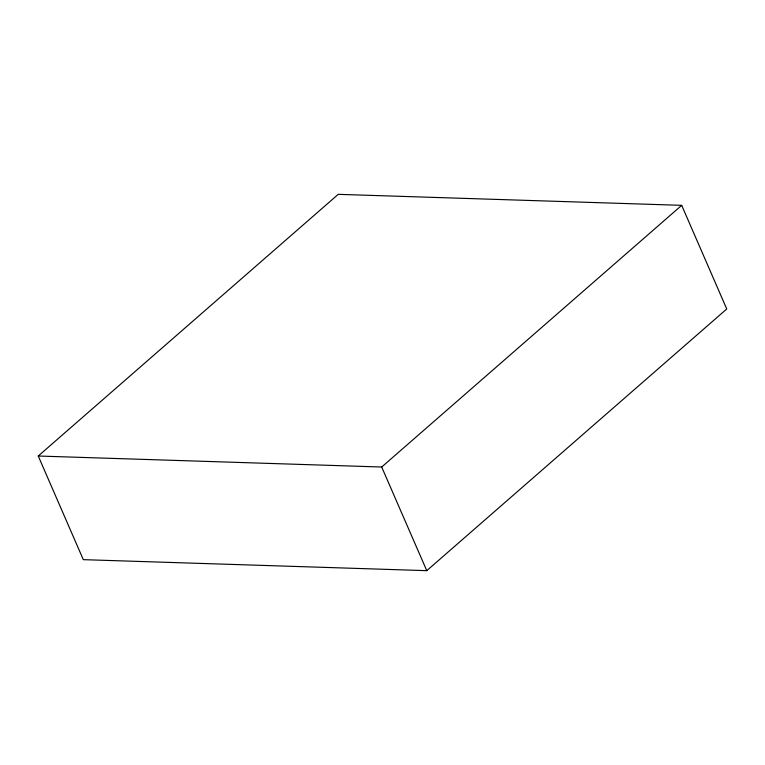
<?xml version="1.0" encoding="UTF-8"?>
<svg xmlns="http://www.w3.org/2000/svg" width="765" height="765" viewBox="0 0 765 765"><rect width="100%" height="100%" fill="white"/><g stroke="black" fill="none" stroke-linecap="round" stroke-linejoin="round"><path stroke-width="1.15" d="M38.25 456.017L338.235 194.339L681.692 205.345L726.75 308.983L426.765 570.661L83.309 559.655L38.25 456.017L381.697 467.023L681.692 205.345M381.697 467.023L426.765 570.661"/></g></svg>
